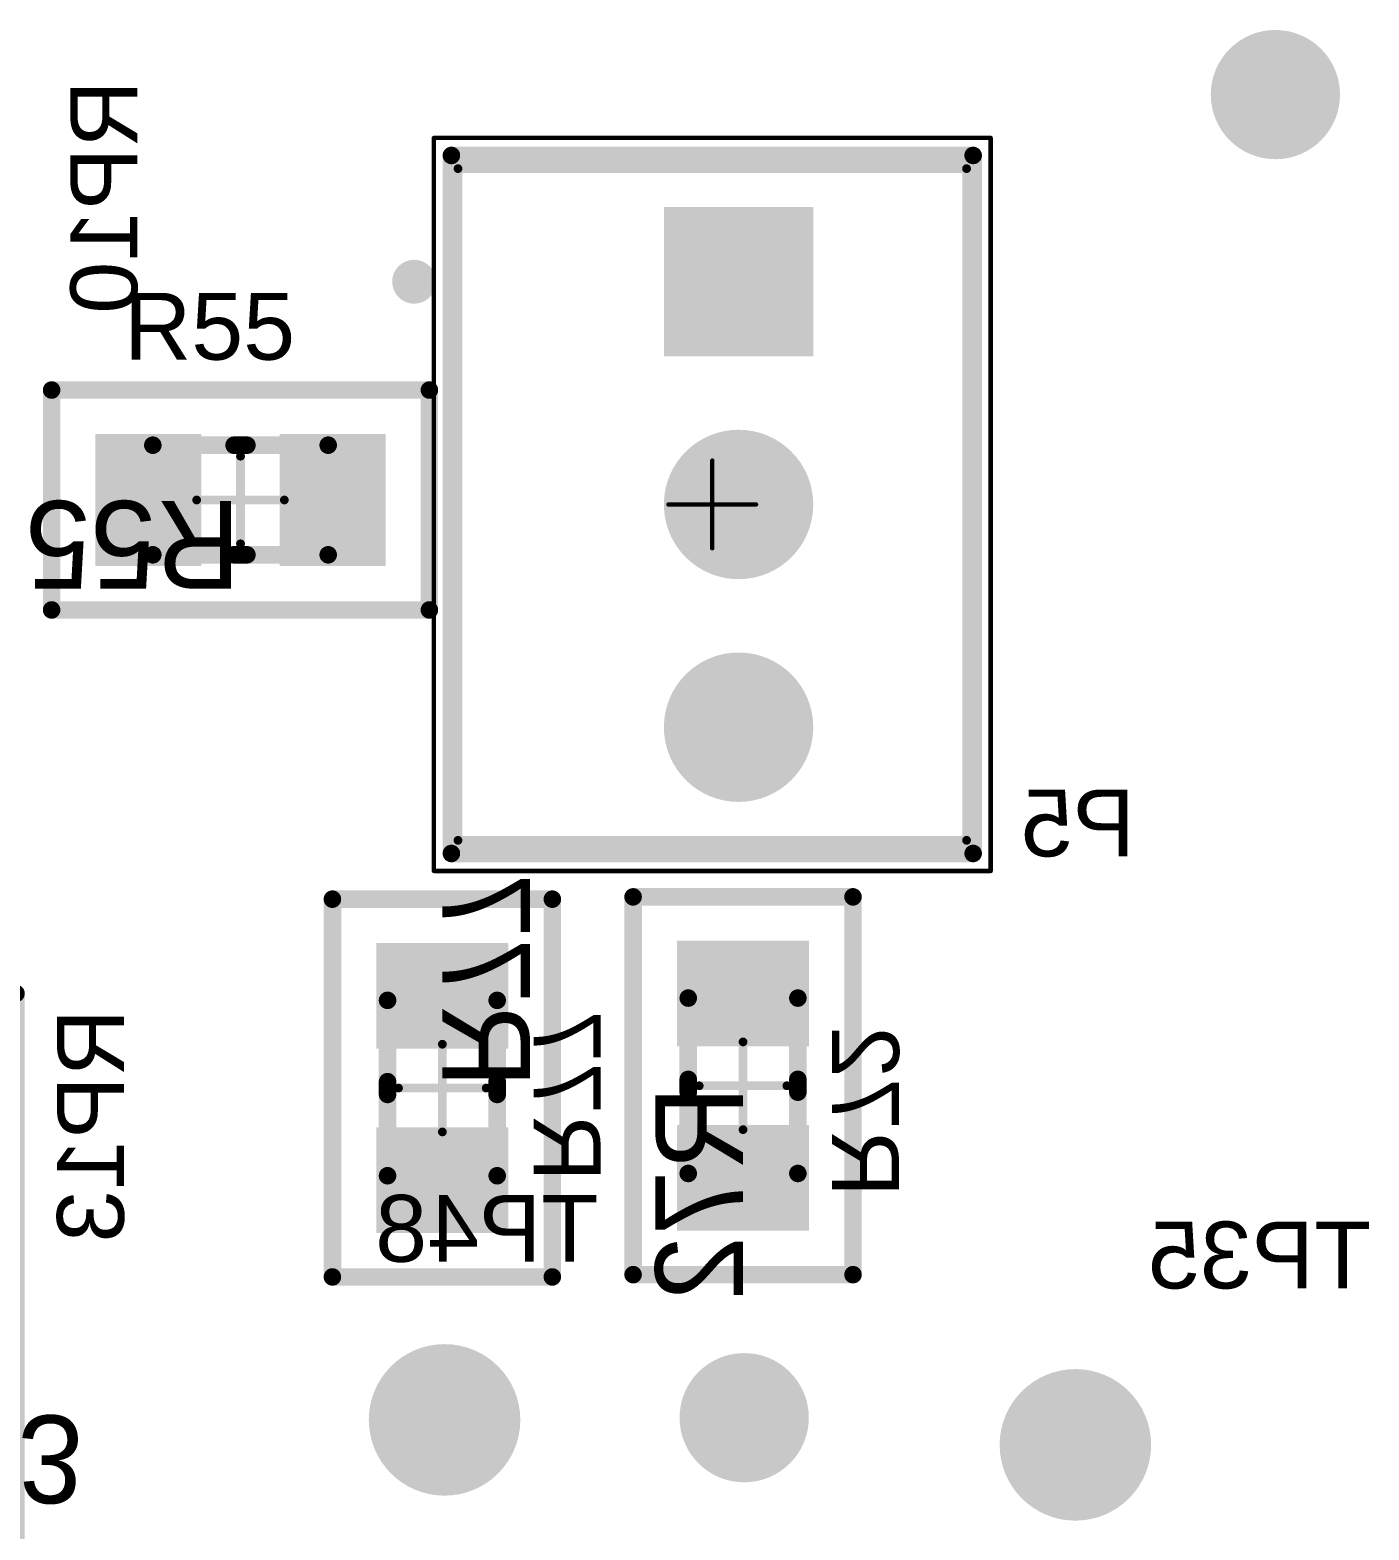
# Model space of a CAD drawing. Header units: millimetres. Extents: x 54 to 247, y 53 to 195.
# Drawn here: x 174.11 to 189.38, y 75.63 to 92.74 of the extents above; entities that cross this region are included whole.
import ezdxf

# ---------------------------------------------------------------- set-up
doc = ezdxf.new("R2010")
doc.units = ezdxf.units.MM
for name, color, linetype in [('BottomOverlay', 54, 'Continuous'), ('BottomPaste', 16, 'Continuous'), ('BottomSolder', 6, 'Continuous'), ('Mechanical10', 56, 'Continuous'), ('Mechanical12', 56, 'Continuous'), ('Mechanical13', 56, 'Continuous'), ('Mechanical15', 56, 'Continuous'), ('MultiLayer', 9, 'Continuous'), ('PadHoleLayer', 156, 'Continuous'), ('TopOverlay', 2, 'Continuous'), ('TopPaste', 8, 'Continuous'), ('TopSolder', 216, 'Continuous'), ('ViaHoleLayer', 16, 'Continuous')]:
    doc.layers.add(name, color=color, linetype=linetype)
doc.styles.add('Arial', font='arial.ttf', dxfattribs={"height": 0.2})

# ---------------------------------------------------------------- blocks, each defined once
blk = doc.blocks.new('T____P_____B_39')
at = {"layer": 'BottomSolder'}
h = blk.add_hatch(color=6, dxfattribs=at)
edge = h.paths.add_edge_path()
edge.add_arc((0, 0), 0.864, 0, 360)
h = blk.add_hatch(color=6, dxfattribs=at)
edge = h.paths.add_edge_path()
edge.add_arc((0, 0), 0.864, 0, 360)
at = {"layer": 'MultiLayer'}
h = blk.add_hatch(color=9, dxfattribs=at)
edge = h.paths.add_edge_path()
edge.add_arc((0, 0), 0.762, 0, 360)
at = {"layer": 'PadHoleLayer'}
h = blk.add_hatch(color=156, dxfattribs=at)
edge = h.paths.add_edge_path()
edge.add_arc((0, 0), 0.381, 0, 360)
at = {"layer": 'TopSolder'}
h = blk.add_hatch(color=216, dxfattribs=at)
edge = h.paths.add_edge_path()
edge.add_arc((0, 0), 0.864, 0, 360)
h = blk.add_hatch(color=216, dxfattribs=at)
edge = h.paths.add_edge_path()
edge.add_arc((0, 0), 0.864, 0, 360)
at = {"layer": 'ViaHoleLayer'}
h = blk.add_hatch(color=16, dxfattribs=at)
edge = h.paths.add_edge_path()
edge.add_arc((0, 0), 0.356, 0, 360)
blk = doc.blocks.new('V______CRCW0805__3_IPC_A_B_58')
at = {"layer": 'BottomPaste'}
for points in [[(-1.654, 0.754), (-0.448, 0.754), (-0.448, -0.754), (-1.654, -0.754)], [(0.448, 0.754), (1.654, 0.754), (1.654, -0.754), (0.448, -0.754)]]:
    blk.add_hatch(color=16, dxfattribs=at).paths.add_polyline_path(points)
at = {"layer": 'BottomSolder'}
for points in [[(-1.654, 0.754), (-0.448, 0.754), (-0.448, -0.754), (-1.654, -0.754)], [(0.448, 0.754), (1.654, 0.754), (1.654, -0.754), (0.448, -0.754)]]:
    blk.add_hatch(color=6, dxfattribs=at).paths.add_polyline_path(points)
at = {"layer": 'BottomOverlay', "const_width": 0.2}
for points in [[(0.073, 0.625), (-0.073, 0.625)], [(0.073, -0.625), (-0.073, -0.625)]]:
    blk.add_lwpolyline(points, dxfattribs=at)
at = {"layer": 'BottomOverlay', "const_width": 0.1}
for points in [[(-0.123, 0.625, 1), (-0.023, 0.625, 1)], [(0.023, 0.625, 1), (0.123, 0.625, 1)], [(-0.123, -0.625, 1), (-0.023, -0.625, 1)], [(0.023, -0.625, 1), (0.123, -0.625, 1)]]:
    blk.add_lwpolyline(points, format="xyb", close=True, dxfattribs=at)
at = {"layer": 'Mechanical10', "const_width": 0.2}
for points in [[(2.154, 1.254), (-2.154, 1.254)], [(-2.154, -1.254), (-2.154, 1.254)], [(2.154, -1.254), (2.154, 1.254)], [(2.154, -1.254), (-2.154, -1.254)]]:
    blk.add_lwpolyline(points, dxfattribs=at)
at = {"layer": 'Mechanical10', "const_width": 0.1}
for points in [[(-2.204, 1.254, 1), (-2.104, 1.254, 1)], [(-2.204, 1.254, 1), (-2.104, 1.254, 1)], [(2.104, 1.254, 1), (2.204, 1.254, 1)], [(2.104, 1.254, 1), (2.204, 1.254, 1)], [(-2.204, -1.254, 1), (-2.104, -1.254, 1)], [(-2.204, -1.254, 1), (-2.104, -1.254, 1)], [(2.104, -1.254, 1), (2.204, -1.254, 1)], [(2.104, -1.254, 1), (2.204, -1.254, 1)]]:
    blk.add_lwpolyline(points, format="xyb", close=True, dxfattribs=at)
at = {"layer": 'Mechanical12', "const_width": 0.2}
for points in [[(1, 0.625), (-1, 0.625)], [(-1, -0.625), (-1, 0.625)], [(1, -0.625), (1, 0.625)], [(1, -0.625), (-1, -0.625)]]:
    blk.add_lwpolyline(points, dxfattribs=at)
at = {"layer": 'Mechanical12', "const_width": 0.1}
for points in [[(-1.05, 0.625, 1), (-0.95, 0.625, 1)], [(-1.05, 0.625, 1), (-0.95, 0.625, 1)], [(0.95, 0.625, 1), (1.05, 0.625, 1)], [(0.95, 0.625, 1), (1.05, 0.625, 1)], [(-1.05, -0.625, 1), (-0.95, -0.625, 1)], [(-1.05, -0.625, 1), (-0.95, -0.625, 1)], [(0.95, -0.625, 1), (1.05, -0.625, 1)], [(0.95, -0.625, 1), (1.05, -0.625, 1)]]:
    blk.add_lwpolyline(points, format="xyb", close=True, dxfattribs=at)
at = {"layer": 'Mechanical15'}
for points, const_width in [([(2.154, 1.254), (-2.154, 1.254)], 0.2), ([(-2.154, -1.254), (-2.154, 1.254)], 0.2), ([(2.154, -1.254), (2.154, 1.254)], 0.2), ([(0, -0.5), (0, 0.5)], 0.1), ([(0.5, 0), (-0.5, 0)], 0.1), ([(2.154, -1.254), (-2.154, -1.254)], 0.2)]:
    blk.add_lwpolyline(points, dxfattribs=dict(at, const_width=const_width))
for points, const_width in [([(-2.204, 1.254, 1), (-2.104, 1.254, 1)], 0.1), ([(-2.204, 1.254, 1), (-2.104, 1.254, 1)], 0.1), ([(2.104, 1.254, 1), (2.204, 1.254, 1)], 0.1), ([(2.104, 1.254, 1), (2.204, 1.254, 1)], 0.1), ([(-0.025, 0.5, 1), (0.025, 0.5, 1)], 0.05), ([(-0.525, 0, 1), (-0.475, 0, 1)], 0.05), ([(0.475, 0, 1), (0.525, 0, 1)], 0.05), ([(-0.025, -0.5, 1), (0.025, -0.5, 1)], 0.05), ([(-2.204, -1.254, 1), (-2.104, -1.254, 1)], 0.1), ([(-2.204, -1.254, 1), (-2.104, -1.254, 1)], 0.1), ([(2.104, -1.254, 1), (2.204, -1.254, 1)], 0.1), ([(2.104, -1.254, 1), (2.204, -1.254, 1)], 0.1)]:
    blk.add_lwpolyline(points, format="xyb", close=True, dxfattribs=dict(at, const_width=const_width))
at = {"layer": 'Mechanical10', "text_generation_flag": 2}
blk.add_text('R72', height=1, rotation=-180, dxfattribs=at).set_placement((0, 0))
blk = doc.blocks.new('B______3296W_MFG_B_69')
at = {"layer": 'BottomSolder'}
blk.add_hatch(color=6, dxfattribs=at).paths.add_polyline_path([(-0.595, 3.14), (0.605, 3.14), (0.605, 1.94), (-0.595, 1.94)])
h = blk.add_hatch(color=6, dxfattribs=at)
edge = h.paths.add_edge_path()
edge.add_arc((0.005, 0), 0.6, 0, 360)
h = blk.add_hatch(color=6, dxfattribs=at)
edge = h.paths.add_edge_path()
edge.add_arc((0.005, -2.54), 0.6, 0, 360)
at = {"layer": 'MultiLayer'}
blk.add_hatch(color=9, dxfattribs=at).paths.add_polyline_path([(-0.595, 3.14), (0.605, 3.14), (0.605, 1.94), (-0.595, 1.94)])
h = blk.add_hatch(color=9, dxfattribs=at)
edge = h.paths.add_edge_path()
edge.add_arc((0.005, 0), 0.6, 0, 360)
h = blk.add_hatch(color=9, dxfattribs=at)
edge = h.paths.add_edge_path()
edge.add_arc((0.005, -2.54), 0.6, 0, 360)
at = {"layer": 'PadHoleLayer'}
h = blk.add_hatch(color=156, dxfattribs=at)
edge = h.paths.add_edge_path()
edge.add_arc((0.005, 2.54), 0.35, 0, 360)
h = blk.add_hatch(color=156, dxfattribs=at)
edge = h.paths.add_edge_path()
edge.add_arc((0.005, 0), 0.35, 0, 360)
h = blk.add_hatch(color=156, dxfattribs=at)
edge = h.paths.add_edge_path()
edge.add_arc((0.005, -2.54), 0.35, 0, 360)
at = {"layer": 'TopSolder'}
blk.add_hatch(color=216, dxfattribs=at).paths.add_polyline_path([(-0.595, 3.14), (0.605, 3.14), (0.605, 1.94), (-0.595, 1.94)])
h = blk.add_hatch(color=216, dxfattribs=at)
edge = h.paths.add_edge_path()
edge.add_arc((0.005, 0), 0.6, 0, 360)
h = blk.add_hatch(color=216, dxfattribs=at)
edge = h.paths.add_edge_path()
edge.add_arc((0.005, -2.54), 0.6, 0, 360)
at = {"layer": 'BottomOverlay', "const_width": 0.2}
for points in [[(-2.48, -4.89), (-2.48, 4.89)], [(-2.48, 4.89), (2.48, 4.89)], [(2.48, -4.89), (2.48, 4.89)], [(-2.48, -4.89), (2.48, -4.89)]]:
    blk.add_lwpolyline(points, dxfattribs=at)
at = {"layer": 'BottomOverlay', "const_width": 0.1}
for points in [[(-2.53, 4.89, 1), (-2.43, 4.89, 1)], [(-2.53, 4.89, 1), (-2.43, 4.89, 1)], [(2.43, 4.89, 1), (2.53, 4.89, 1)], [(2.43, 4.89, 1), (2.53, 4.89, 1)], [(-2.53, -4.89, 1), (-2.43, -4.89, 1)], [(-2.53, -4.89, 1), (-2.43, -4.89, 1)], [(2.43, -4.89, 1), (2.53, -4.89, 1)], [(2.43, -4.89, 1), (2.53, -4.89, 1)]]:
    blk.add_lwpolyline(points, format="xyb", close=True, dxfattribs=at)
at = {"layer": 'Mechanical10', "const_width": 0.2}
for points in [[(-2.58, -4.99), (-2.58, 4.99)], [(-2.58, 4.99), (2.58, 4.99)], [(2.58, -4.99), (2.58, 4.99)], [(-2.58, -4.99), (2.58, -4.99)]]:
    blk.add_lwpolyline(points, dxfattribs=at)
at = {"layer": 'Mechanical10', "const_width": 0.1}
for points in [[(-2.63, 4.99, 1), (-2.53, 4.99, 1)], [(-2.63, 4.99, 1), (-2.53, 4.99, 1)], [(2.53, 4.99, 1), (2.63, 4.99, 1)], [(2.53, 4.99, 1), (2.63, 4.99, 1)], [(-2.63, -4.99, 1), (-2.53, -4.99, 1)], [(-2.63, -4.99, 1), (-2.53, -4.99, 1)], [(2.53, -4.99, 1), (2.63, -4.99, 1)], [(2.53, -4.99, 1), (2.63, -4.99, 1)]]:
    blk.add_lwpolyline(points, format="xyb", close=True, dxfattribs=at)
at = {"layer": 'Mechanical12', "const_width": 0.2}
for points in [[(-2.48, -4.89), (-2.48, 4.89)], [(-2.48, 4.89), (2.48, 4.89)], [(2.48, -4.89), (2.48, 4.89)], [(-2.48, -4.89), (2.48, -4.89)]]:
    blk.add_lwpolyline(points, dxfattribs=at)
at = {"layer": 'Mechanical12', "const_width": 0.1}
for points in [[(-2.53, 4.89, 1), (-2.43, 4.89, 1)], [(-2.53, 4.89, 1), (-2.43, 4.89, 1)], [(2.43, 4.89, 1), (2.53, 4.89, 1)], [(2.43, 4.89, 1), (2.53, 4.89, 1)], [(-2.53, -4.89, 1), (-2.43, -4.89, 1)], [(-2.53, -4.89, 1), (-2.43, -4.89, 1)], [(2.43, -4.89, 1), (2.53, -4.89, 1)], [(2.43, -4.89, 1), (2.53, -4.89, 1)]]:
    blk.add_lwpolyline(points, format="xyb", close=True, dxfattribs=at)
at = {"layer": 'Mechanical15'}
for points, const_width in [([(-2.58, -4.99), (-2.58, 4.99)], 0.2), ([(-2.58, 4.99), (2.58, 4.99)], 0.2), ([(2.58, -4.99), (2.58, 4.99)], 0.2), ([(0, -0.5), (0, 0.5)], 0.1), ([(-0.5, 0), (0.5, 0)], 0.1), ([(-2.58, -4.99), (2.58, -4.99)], 0.2)]:
    blk.add_lwpolyline(points, dxfattribs=dict(at, const_width=const_width))
for points, const_width in [([(-2.63, 4.99, 1), (-2.53, 4.99, 1)], 0.1), ([(-2.63, 4.99, 1), (-2.53, 4.99, 1)], 0.1), ([(2.53, 4.99, 1), (2.63, 4.99, 1)], 0.1), ([(2.53, 4.99, 1), (2.63, 4.99, 1)], 0.1), ([(-0.025, 0.5, 1), (0.025, 0.5, 1)], 0.05), ([(-0.525, 0, 1), (-0.475, 0, 1)], 0.05), ([(0.475, 0, 1), (0.525, 0, 1)], 0.05), ([(-0.025, -0.5, 1), (0.025, -0.5, 1)], 0.05), ([(-2.63, -4.99, 1), (-2.53, -4.99, 1)], 0.1), ([(-2.63, -4.99, 1), (-2.53, -4.99, 1)], 0.1), ([(2.53, -4.99, 1), (2.63, -4.99, 1)], 0.1), ([(2.53, -4.99, 1), (2.63, -4.99, 1)], 0.1)]:
    blk.add_lwpolyline(points, format="xyb", close=True, dxfattribs=dict(at, const_width=const_width))
at = {"layer": 'Mechanical10', "text_generation_flag": 2}
blk.add_text('RP13', height=1, rotation=180, dxfattribs=at).set_placement((0, 0.177))
blk = doc.blocks.new('T____P_____B_74')
at = {"layer": 'BottomSolder'}
h = blk.add_hatch(color=6, dxfattribs=at)
edge = h.paths.add_edge_path()
edge.add_arc((0, 0), 0.864, 0, 360)
h = blk.add_hatch(color=6, dxfattribs=at)
edge = h.paths.add_edge_path()
edge.add_arc((0, 0), 0.864, 0, 360)
at = {"layer": 'MultiLayer'}
h = blk.add_hatch(color=9, dxfattribs=at)
edge = h.paths.add_edge_path()
edge.add_arc((0, 0), 0.762, 0, 360)
at = {"layer": 'PadHoleLayer'}
h = blk.add_hatch(color=156, dxfattribs=at)
edge = h.paths.add_edge_path()
edge.add_arc((0, 0), 0.381, 0, 360)
at = {"layer": 'TopSolder'}
h = blk.add_hatch(color=216, dxfattribs=at)
edge = h.paths.add_edge_path()
edge.add_arc((0, 0), 0.864, 0, 360)
h = blk.add_hatch(color=216, dxfattribs=at)
edge = h.paths.add_edge_path()
edge.add_arc((0, 0), 0.864, 0, 360)
at = {"layer": 'ViaHoleLayer'}
h = blk.add_hatch(color=16, dxfattribs=at)
edge = h.paths.add_edge_path()
edge.add_arc((0, 0), 0.356, 0, 360)
blk = doc.blocks.new('V______CRCW0805__3_IPC_A_B_107')
at = {"layer": 'BottomPaste'}
for points in [[(-1.654, 0.754), (-0.448, 0.754), (-0.448, -0.754), (-1.654, -0.754)], [(0.448, 0.754), (1.654, 0.754), (1.654, -0.754), (0.448, -0.754)]]:
    blk.add_hatch(color=16, dxfattribs=at).paths.add_polyline_path(points)
at = {"layer": 'BottomSolder'}
for points in [[(-1.654, 0.754), (-0.448, 0.754), (-0.448, -0.754), (-1.654, -0.754)], [(0.448, 0.754), (1.654, 0.754), (1.654, -0.754), (0.448, -0.754)]]:
    blk.add_hatch(color=6, dxfattribs=at).paths.add_polyline_path(points)
at = {"layer": 'BottomOverlay', "const_width": 0.2}
for points in [[(-0.073, 0.625), (0.073, 0.625)], [(-0.073, -0.625), (0.073, -0.625)]]:
    blk.add_lwpolyline(points, dxfattribs=at)
at = {"layer": 'BottomOverlay', "const_width": 0.1}
for points in [[(-0.123, 0.625, 1), (-0.023, 0.625, 1)], [(0.023, 0.625, 1), (0.123, 0.625, 1)], [(-0.123, -0.625, 1), (-0.023, -0.625, 1)], [(0.023, -0.625, 1), (0.123, -0.625, 1)]]:
    blk.add_lwpolyline(points, format="xyb", close=True, dxfattribs=at)
at = {"layer": 'Mechanical10', "const_width": 0.2}
for points in [[(-2.154, 1.254), (-2.154, -1.254)], [(-2.154, 1.254), (2.154, 1.254)], [(2.154, 1.254), (2.154, -1.254)], [(-2.154, -1.254), (2.154, -1.254)]]:
    blk.add_lwpolyline(points, dxfattribs=at)
at = {"layer": 'Mechanical10', "const_width": 0.1}
for points in [[(-2.204, 1.254, 1), (-2.104, 1.254, 1)], [(-2.204, 1.254, 1), (-2.104, 1.254, 1)], [(2.104, 1.254, 1), (2.204, 1.254, 1)], [(2.104, 1.254, 1), (2.204, 1.254, 1)], [(-2.204, -1.254, 1), (-2.104, -1.254, 1)], [(-2.204, -1.254, 1), (-2.104, -1.254, 1)], [(2.104, -1.254, 1), (2.204, -1.254, 1)], [(2.104, -1.254, 1), (2.204, -1.254, 1)]]:
    blk.add_lwpolyline(points, format="xyb", close=True, dxfattribs=at)
at = {"layer": 'Mechanical12', "const_width": 0.2}
for points in [[(-1, 0.625), (-1, -0.625)], [(-1, 0.625), (1, 0.625)], [(1, 0.625), (1, -0.625)], [(-1, -0.625), (1, -0.625)]]:
    blk.add_lwpolyline(points, dxfattribs=at)
at = {"layer": 'Mechanical12', "const_width": 0.1}
for points in [[(-1.05, 0.625, 1), (-0.95, 0.625, 1)], [(-1.05, 0.625, 1), (-0.95, 0.625, 1)], [(0.95, 0.625, 1), (1.05, 0.625, 1)], [(0.95, 0.625, 1), (1.05, 0.625, 1)], [(-1.05, -0.625, 1), (-0.95, -0.625, 1)], [(-1.05, -0.625, 1), (-0.95, -0.625, 1)], [(0.95, -0.625, 1), (1.05, -0.625, 1)], [(0.95, -0.625, 1), (1.05, -0.625, 1)]]:
    blk.add_lwpolyline(points, format="xyb", close=True, dxfattribs=at)
at = {"layer": 'Mechanical15'}
for points, const_width in [([(-2.154, 1.254), (-2.154, -1.254)], 0.2), ([(-2.154, 1.254), (2.154, 1.254)], 0.2), ([(2.154, 1.254), (2.154, -1.254)], 0.2), ([(0, 0.5), (0, -0.5)], 0.1), ([(-0.5, 0), (0.5, 0)], 0.1), ([(-2.154, -1.254), (2.154, -1.254)], 0.2)]:
    blk.add_lwpolyline(points, dxfattribs=dict(at, const_width=const_width))
for points, const_width in [([(-2.204, 1.254, 1), (-2.104, 1.254, 1)], 0.1), ([(-2.204, 1.254, 1), (-2.104, 1.254, 1)], 0.1), ([(2.104, 1.254, 1), (2.204, 1.254, 1)], 0.1), ([(2.104, 1.254, 1), (2.204, 1.254, 1)], 0.1), ([(-0.025, 0.5, 1), (0.025, 0.5, 1)], 0.05), ([(-0.525, 0, 1), (-0.475, 0, 1)], 0.05), ([(0.475, 0, 1), (0.525, 0, 1)], 0.05), ([(-0.025, -0.5, 1), (0.025, -0.5, 1)], 0.05), ([(-2.204, -1.254, 1), (-2.104, -1.254, 1)], 0.1), ([(-2.204, -1.254, 1), (-2.104, -1.254, 1)], 0.1), ([(2.104, -1.254, 1), (2.204, -1.254, 1)], 0.1), ([(2.104, -1.254, 1), (2.204, -1.254, 1)], 0.1)]:
    blk.add_lwpolyline(points, format="xyb", close=True, dxfattribs=dict(at, const_width=const_width))
at = {"layer": 'Mechanical10', "text_generation_flag": 2}
blk.add_text('R77', height=1, rotation=180, dxfattribs=at).set_placement((0, 0))
blk = doc.blocks.new('V______CRCW0805__3_IPC_A_113')
at = {"layer": 'TopPaste'}
for points in [[(-1.654, 0.754), (-0.448, 0.754), (-0.448, -0.754), (-1.654, -0.754)], [(0.448, 0.754), (1.654, 0.754), (1.654, -0.754), (0.448, -0.754)]]:
    blk.add_hatch(color=8, dxfattribs=at).paths.add_polyline_path(points)
at = {"layer": 'TopSolder'}
for points in [[(-1.654, 0.754), (-0.448, 0.754), (-0.448, -0.754), (-1.654, -0.754)], [(0.448, 0.754), (1.654, 0.754), (1.654, -0.754), (0.448, -0.754)]]:
    blk.add_hatch(color=216, dxfattribs=at).paths.add_polyline_path(points)
at = {"layer": 'Mechanical10', "const_width": 0.2}
for points in [[(2.154, 1.254), (-2.154, 1.254)], [(-2.154, 1.254), (-2.154, -1.254)], [(2.154, 1.254), (2.154, -1.254)], [(2.154, -1.254), (-2.154, -1.254)]]:
    blk.add_lwpolyline(points, dxfattribs=at)
at = {"layer": 'Mechanical10', "const_width": 0.1}
for points in [[(-2.204, 1.254, 1), (-2.104, 1.254, 1)], [(-2.204, 1.254, 1), (-2.104, 1.254, 1)], [(2.104, 1.254, 1), (2.204, 1.254, 1)], [(2.104, 1.254, 1), (2.204, 1.254, 1)], [(-2.204, -1.254, 1), (-2.104, -1.254, 1)], [(-2.204, -1.254, 1), (-2.104, -1.254, 1)], [(2.104, -1.254, 1), (2.204, -1.254, 1)], [(2.104, -1.254, 1), (2.204, -1.254, 1)]]:
    blk.add_lwpolyline(points, format="xyb", close=True, dxfattribs=at)
at = {"layer": 'Mechanical12', "const_width": 0.2}
for points in [[(1, 0.625), (-1, 0.625)], [(-1, 0.625), (-1, -0.625)], [(1, 0.625), (1, -0.625)], [(1, -0.625), (-1, -0.625)]]:
    blk.add_lwpolyline(points, dxfattribs=at)
at = {"layer": 'Mechanical12', "const_width": 0.1}
for points in [[(-1.05, 0.625, 1), (-0.95, 0.625, 1)], [(-1.05, 0.625, 1), (-0.95, 0.625, 1)], [(0.95, 0.625, 1), (1.05, 0.625, 1)], [(0.95, 0.625, 1), (1.05, 0.625, 1)], [(-1.05, -0.625, 1), (-0.95, -0.625, 1)], [(-1.05, -0.625, 1), (-0.95, -0.625, 1)], [(0.95, -0.625, 1), (1.05, -0.625, 1)], [(0.95, -0.625, 1), (1.05, -0.625, 1)]]:
    blk.add_lwpolyline(points, format="xyb", close=True, dxfattribs=at)
at = {"layer": 'Mechanical15'}
for points, const_width in [([(2.154, 1.254), (-2.154, 1.254)], 0.2), ([(-2.154, 1.254), (-2.154, -1.254)], 0.2), ([(2.154, 1.254), (2.154, -1.254)], 0.2), ([(0, 0.5), (0, -0.5)], 0.1), ([(0.5, 0), (-0.5, 0)], 0.1), ([(2.154, -1.254), (-2.154, -1.254)], 0.2)]:
    blk.add_lwpolyline(points, dxfattribs=dict(at, const_width=const_width))
for points, const_width in [([(-2.204, 1.254, 1), (-2.104, 1.254, 1)], 0.1), ([(-2.204, 1.254, 1), (-2.104, 1.254, 1)], 0.1), ([(2.104, 1.254, 1), (2.204, 1.254, 1)], 0.1), ([(2.104, 1.254, 1), (2.204, 1.254, 1)], 0.1), ([(-0.025, 0.5, 1), (0.025, 0.5, 1)], 0.05), ([(-0.525, 0, 1), (-0.475, 0, 1)], 0.05), ([(0.475, 0, 1), (0.525, 0, 1)], 0.05), ([(-0.025, -0.5, 1), (0.025, -0.5, 1)], 0.05), ([(-2.204, -1.254, 1), (-2.104, -1.254, 1)], 0.1), ([(-2.204, -1.254, 1), (-2.104, -1.254, 1)], 0.1), ([(2.104, -1.254, 1), (2.204, -1.254, 1)], 0.1), ([(2.104, -1.254, 1), (2.204, -1.254, 1)], 0.1)]:
    blk.add_lwpolyline(points, format="xyb", close=True, dxfattribs=dict(at, const_width=const_width))
at = {"layer": 'TopOverlay', "const_width": 0.2}
for points in [[(0.073, 0.625), (-0.073, 0.625)], [(0.073, -0.625), (-0.073, -0.625)]]:
    blk.add_lwpolyline(points, dxfattribs=at)
at = {"layer": 'TopOverlay', "const_width": 0.1}
for points in [[(-0.123, 0.625, 1), (-0.023, 0.625, 1)], [(0.023, 0.625, 1), (0.123, 0.625, 1)], [(-0.123, -0.625, 1), (-0.023, -0.625, 1)], [(0.023, -0.625, 1), (0.123, -0.625, 1)]]:
    blk.add_lwpolyline(points, format="xyb", close=True, dxfattribs=at)
at = {"layer": 'Mechanical10'}
blk.add_text('R55', height=1, dxfattribs=at).set_placement((0, 0.011))
blk = doc.blocks.new('61900311121_B_149')
at = {"layer": 'BottomSolder'}
h = blk.add_hatch(color=6, dxfattribs=at)
edge = h.paths.add_edge_path()
edge.add_arc((-2.54, -0.3), 0.852, 0, 360)
h = blk.add_hatch(color=6, dxfattribs=at)
edge = h.paths.add_edge_path()
edge.add_arc((0, -0.3), 0.852, 0, 360)
blk.add_hatch(color=6, dxfattribs=at).paths.add_polyline_path([(1.688, 0.552), (3.392, 0.552), (3.392, -1.152), (1.688, -1.152)])
at = {"layer": 'MultiLayer'}
h = blk.add_hatch(color=9, dxfattribs=at)
edge = h.paths.add_edge_path()
edge.add_arc((-2.54, -0.3), 0.75, 0, 360)
h = blk.add_hatch(color=9, dxfattribs=at)
edge = h.paths.add_edge_path()
edge.add_arc((0, -0.3), 0.75, 0, 360)
blk.add_hatch(color=9, dxfattribs=at).paths.add_polyline_path([(1.79, 0.45), (3.29, 0.45), (3.29, -1.05), (1.79, -1.05)])
at = {"layer": 'PadHoleLayer'}
h = blk.add_hatch(color=156, dxfattribs=at)
edge = h.paths.add_edge_path()
edge.add_arc((-2.54, -0.3), 0.5, 0, 360)
h = blk.add_hatch(color=156, dxfattribs=at)
edge = h.paths.add_edge_path()
edge.add_arc((0, -0.3), 0.5, 0, 360)
h = blk.add_hatch(color=156, dxfattribs=at)
edge = h.paths.add_edge_path()
edge.add_arc((2.54, -0.3), 0.5, 0, 360)
at = {"layer": 'TopSolder'}
h = blk.add_hatch(color=216, dxfattribs=at)
edge = h.paths.add_edge_path()
edge.add_arc((-2.54, -0.3), 0.852, 0, 360)
h = blk.add_hatch(color=216, dxfattribs=at)
edge = h.paths.add_edge_path()
edge.add_arc((0, -0.3), 0.852, 0, 360)
blk.add_hatch(color=216, dxfattribs=at).paths.add_polyline_path([(1.688, 0.552), (3.392, 0.552), (3.392, -1.152), (1.688, -1.152)])
at = {"layer": 'BottomOverlay'}
for points, const_width in [([(2.665, 3.4, 1), (2.415, 3.4, 1)], 0.25), ([(2.353, 3.4, 1), (2.478, 3.4, 1)], 0.125), ([(2.602, 3.4, 1), (2.727, 3.4, 1)], 0.125), ([(-4.03, 2.975, 1), (-3.93, 2.975, 1)], 0.1), ([(-4.03, 2.975, 1), (-3.93, 2.975, 1)], 0.1), ([(3.93, 2.975, 1), (4.03, 2.975, 1)], 0.1), ([(3.93, 2.975, 1), (4.03, 2.975, 1)], 0.1), ([(-4.03, -2.975, 1), (-3.93, -2.975, 1)], 0.1), ([(-4.03, -2.975, 1), (-3.93, -2.975, 1)], 0.1), ([(3.93, -2.975, 1), (4.03, -2.975, 1)], 0.1), ([(3.93, -2.975, 1), (4.03, -2.975, 1)], 0.1)]:
    blk.add_lwpolyline(points, format="xyb", close=True, dxfattribs=dict(at, const_width=const_width))
at = {"layer": 'BottomOverlay', "const_width": 0.2}
for points in [[(-3.98, 2.975), (-3.98, -2.975)], [(-3.98, 2.975), (3.98, 2.975)], [(3.98, 2.975), (3.98, -2.975)], [(-3.98, -2.975), (3.98, -2.975)]]:
    blk.add_lwpolyline(points, dxfattribs=at)
at = {"layer": 'Mechanical13', "const_width": 0.1}
for points in [[(-3.83, 2.9), (3.83, 2.9)], [(-3.83, 2.9), (-3.83, -2.9)], [(3.83, 2.9), (3.83, -2.9)], [(-3.83, -2.9), (3.83, -2.9)]]:
    blk.add_lwpolyline(points, dxfattribs=at)
at = {"layer": 'Mechanical13', "const_width": 0.05}
for points in [[(-3.855, 2.9, 1), (-3.805, 2.9, 1)], [(-3.855, 2.9, 1), (-3.805, 2.9, 1)], [(3.805, 2.9, 1), (3.855, 2.9, 1)], [(3.805, 2.9, 1), (3.855, 2.9, 1)], [(-3.855, -2.9, 1), (-3.805, -2.9, 1)], [(-3.855, -2.9, 1), (-3.805, -2.9, 1)], [(3.805, -2.9, 1), (3.855, -2.9, 1)], [(3.805, -2.9, 1), (3.855, -2.9, 1)]]:
    blk.add_lwpolyline(points, format="xyb", close=True, dxfattribs=at)
at = {"layer": 'Mechanical15', "const_width": 0.05}
for points in [[(-4.18, 3.175), (4.18, 3.175)], [(-4.18, 3.175), (-4.18, -3.175)], [(4.18, 3.175), (4.18, -3.175)], [(0, 0.5), (0, -0.5)], [(-0.5, 0), (0.5, 0)], [(-4.18, -3.175), (4.18, -3.175)]]:
    blk.add_lwpolyline(points, dxfattribs=at)
at = {"layer": 'Mechanical15', "const_width": 0.025}
for points in [[(-4.192, 3.175, 1), (-4.167, 3.175, 1)], [(-4.192, 3.175, 1), (-4.167, 3.175, 1)], [(4.167, 3.175, 1), (4.192, 3.175, 1)], [(4.167, 3.175, 1), (4.192, 3.175, 1)], [(-0.012, 0.5, 1), (0.012, 0.5, 1)], [(-0.512, 0, 1), (-0.487, 0, 1)], [(0.488, 0, 1), (0.513, 0, 1)], [(-0.012, -0.5, 1), (0.012, -0.5, 1)], [(-4.192, -3.175, 1), (-4.167, -3.175, 1)], [(-4.192, -3.175, 1), (-4.167, -3.175, 1)], [(4.167, -3.175, 1), (4.192, -3.175, 1)], [(4.167, -3.175, 1), (4.192, -3.175, 1)]]:
    blk.add_lwpolyline(points, format="xyb", close=True, dxfattribs=at)

msp = doc.modelspace()

# ---------------------------------------------------------------- hatches: boundary and pattern name
at = {"layer": 'BottomSolder'}
h = msp.add_hatch(color=6, dxfattribs=at)
edge = h.paths.add_edge_path()
edge.add_arc((188.316, 91.999), 0.737, 0, 360)
h = msp.add_hatch(color=6, dxfattribs=at)
edge = h.paths.add_edge_path()
edge.add_arc((182.258, 76.911), 0.737, 0, 360)
at = {"layer": 'TopSolder'}
h = msp.add_hatch(color=216, dxfattribs=at)
edge = h.paths.add_edge_path()
edge.add_arc((188.316, 91.999), 0.737, 0, 360)
h = msp.add_hatch(color=216, dxfattribs=at)
edge = h.paths.add_edge_path()
edge.add_arc((182.258, 76.911), 0.737, 0, 360)
at = {"layer": 'ViaHoleLayer'}
h = msp.add_hatch(color=16, dxfattribs=at)
edge = h.paths.add_edge_path()
edge.add_arc((188.316, 91.999), 0.356, 0, 360)
h = msp.add_hatch(color=16, dxfattribs=at)
edge = h.paths.add_edge_path()
edge.add_arc((182.258, 76.911), 0.356, 0, 360)

# ---------------------------------------------------------------- block references
for name, p, rotation in [('61900311121_B_149', (181.894, 87.325), 90), ('V______CRCW0805__3_IPC_A_113', (176.514, 87.376), 180), ('V______CRCW0805__3_IPC_A_B_107', (178.816, 80.67), 90), ('V______CRCW0805__3_IPC_A_B_58', (182.245, 80.696), 270), ('T____P_____B_39', (178.841, 76.886), 90), ('T____P_____B_74', (186.035, 76.601), 90)]:
    msp.add_blockref(name, p, dxfattribs=dict(rotation=rotation))
msp.add_blockref('B______3296W_MFG_B_69', (171.374, 76.759))

# ---------------------------------------------------------------- texts
at = {"layer": 'BottomOverlay', "style": 'Arial', "text_generation_flag": 2}
for s, rotation, p in [('RP10', 90, (175.336, 92.163)), ('RP13', 90, (175.184, 81.572)), ('R77', 270, (179.858, 79.604)), ('R72', 270, (183.261, 79.426))]:
    msp.add_text(s, height=0.762, rotation=rotation, dxfattribs=at).set_placement(p)
for s, p in [('P5', (186.715, 83.312)), ('TP48', (180.594, 78.689)), ('TP35', (189.407, 78.385))]:
    msp.add_text(s, height=0.762, dxfattribs=at).set_placement(p)
at = {"layer": 'TopOverlay', "style": 'Arial'}
msp.add_text('R55', height=0.762, dxfattribs=at).set_placement((175.184, 88.976))

doc.saveas('drawing.dxf')
